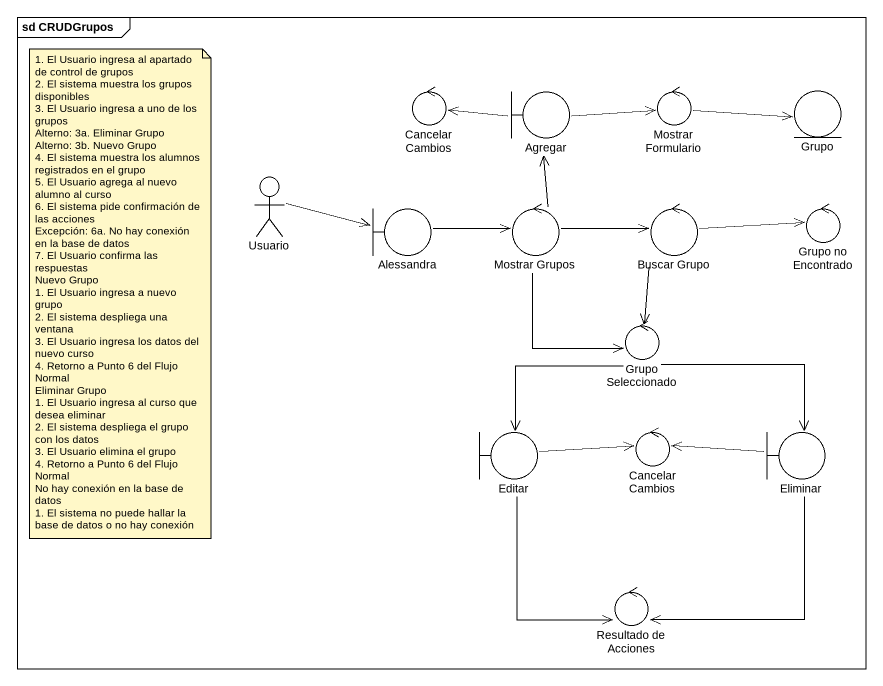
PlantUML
@startuml
mainframe sd CRUDGrupos
control "Cancelar Cambios" as Cancelar_Cambios #FFFFFF
boundary Agregar
control "Mostrar Formulario" as Mostrar_Formulario
entity Grupo
actor Usuario
boundary Alessandra
control "Mostrar Grupos" as Mostrar_Grupos
control "Buscar Grupo" as Buscar_Grupo
control "Grupo no Encontrado" as Grupo_no_Encontrado #FFFFFF
control "Grupo Seleccionado" as Grupo_Seleccionado
boundary Editar
control "Cancelar Cambios" as Cancelar_Cambios_2 #FFFFFF
boundary Eliminar
control "Resultado de Acciones" as Resultado_de_Acciones
Agregar -left-> Cancelar_Cambios
Agregar -right-> Mostrar_Formulario
Mostrar_Formulario -right-> Grupo
Usuario -right-> Alessandra
Alessandra -right-> Mostrar_Grupos
Mostrar_Grupos -up-> Agregar
Mostrar_Grupos -right-> Buscar_Grupo
Mostrar_Grupos --> Grupo_Seleccionado
Buscar_Grupo -right-> Grupo_no_Encontrado
Buscar_Grupo --> Grupo_Seleccionado
Grupo_Seleccionado --> Editar
Grupo_Seleccionado --> Eliminar
Editar -right-> Cancelar_Cambios_2
Editar --> Resultado_de_Acciones
Eliminar -left-> Cancelar_Cambios_2
Eliminar --> Resultado_de_Acciones
note as N1
  1. El Usuario ingresa al apartado de control de grupos
  2. El sistema muestra los grupos disponibles
  3. El Usuario ingresa a uno de los grupos
  Alterno: 3a. Eliminar Grupo
  Alterno: 3b. Nuevo Grupo
  4. El sistema muestra los alumnos registrados en el grupo
  5. El Usuario agrega al nuevo alumno al curso
  6. El sistema pide confirmación de las acciones
  Excepción: 6a. No hay conexión en la base de datos
  7. El Usuario confirma las respuestas
  Nuevo Grupo
  1. El Usuario ingresa a nuevo grupo
  2. El sistema despliega una ventana
  3. El Usuario ingresa los datos del nuevo curso
  4. Retorno a Punto 6 del Flujo Normal
  Eliminar Grupo
  1. El Usuario ingresa al curso que desea eliminar
  2. El sistema despliega el grupo con los datos
  3. El Usuario elimina el grupo
  4. Retorno a Punto 6 del Flujo Normal
  No hay conexión en la base de datos
  1. El sistema no puede hallar la base de datos o no hay conexión
end note
@enduml
